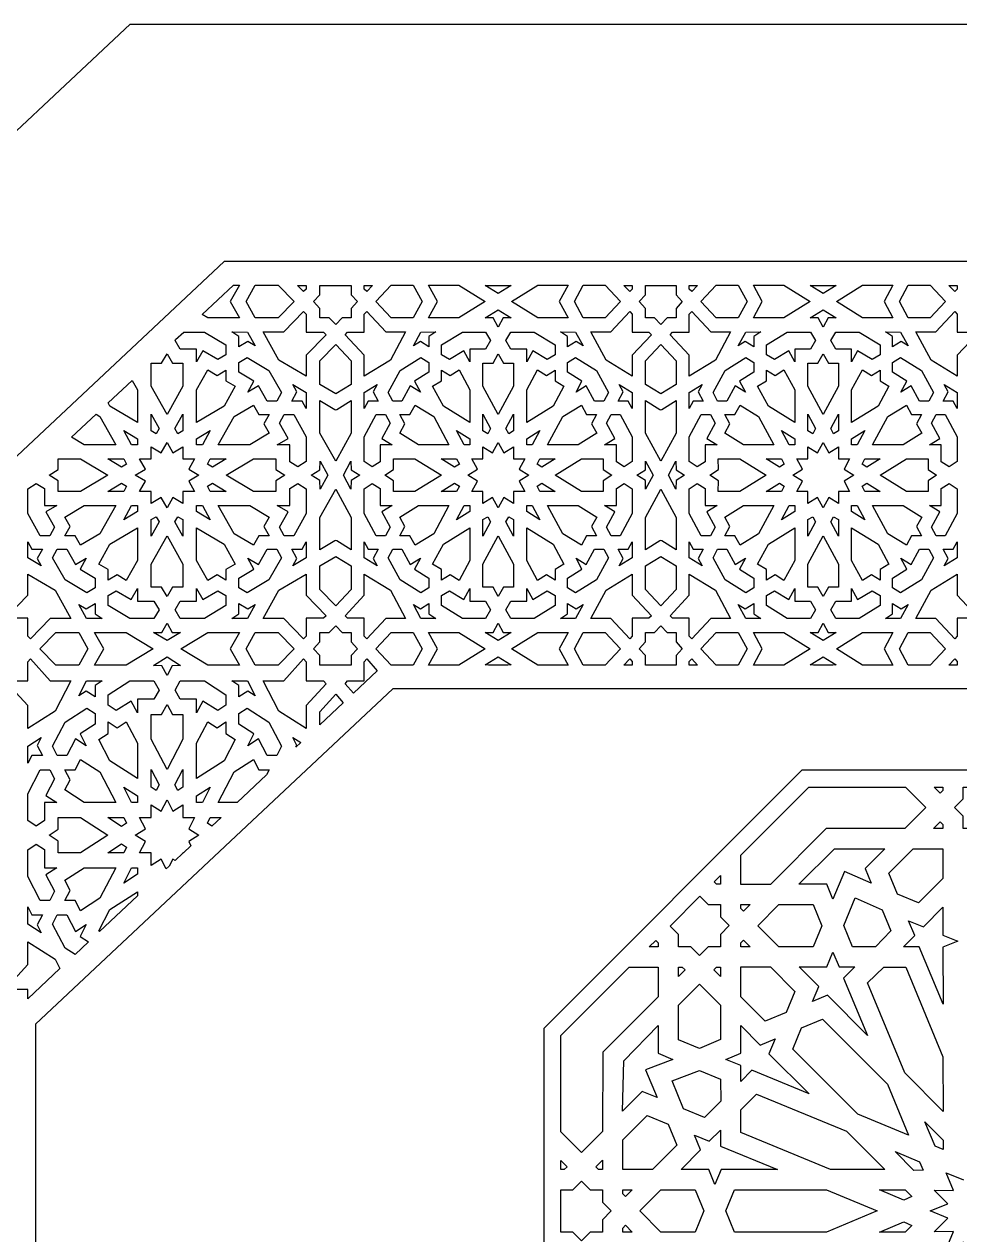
# Model space of a CAD drawing. Extents: x -340 to 340, y -250 to 250.
# Drawn here: x -202.4 to -5.2, y -5 to 250 of the extents above; entities that cross this region are included whole.
import ezdxf

# ---------------------------------------------------------------- set-up
doc = ezdxf.new("R2010")
doc.units = 0
doc.layers.add('LAYER_1', color=18, linetype='CONTINUOUS')
doc.layers.add('LAYER_10', color=174, linetype='CONTINUOUS')

msp = doc.modelspace()

# ---------------------------------------------------------------- linework, layer by layer
at = {"layer": 'LAYER_1'}
for points in [[(-340, -250), (-340, 100), (-180, 250), (340, 250), (340, -250)], [(-156.99, 195), (-158.92, 191.56), (-156.99, 188.12), (-163.63, 188.12), (-164.82, 188.84), (-158.25, 195)], [(-148.82, 195), (-145.48, 191.56), (-148.82, 188.12), (-153.65, 188.12), (-155.58, 191.56), (-153.65, 195)], [(-142.92, 194.22), (-143.46, 193.67), (-144.74, 194.99), (-142.92, 194.99)], [(-133.47, 194.99), (-133.47, 192.98), (-132.14, 191.56), (-133.47, 190.14), (-133.47, 188.13), (-135.35, 188.13), (-136.69, 186.72), (-138.07, 188.13), (-140.03, 188.13), (-140.03, 190.14), (-141.4, 191.56), (-140.03, 192.98), (-140.03, 194.99), (-138.07, 194.99), (-135.35, 194.99)], [(-130.17, 193.67), (-130.69, 194.22), (-130.69, 194.99), (-128.93, 194.99)], [(-118.49, 191.56), (-120.35, 188.12), (-125, 188.12), (-128.22, 191.56), (-125, 195), (-120.35, 195)], [(-105.22, 191.57), (-105.22, 191.56), (-105.22, 191.56), (-110.75, 188.12), (-117.14, 188.12), (-115.28, 191.56), (-117.14, 195), (-110.75, 195)], [(-100.4, 194.99), (-99.69, 194.98), (-102.44, 193.3), (-105.18, 194.98), (-104.48, 194.99)], [(-87.73, 195), (-89.59, 191.56), (-87.73, 188.12), (-94.13, 188.12), (-99.66, 191.56), (-99.66, 191.56), (-99.66, 191.57), (-94.13, 195)], [(-79.87, 195), (-76.66, 191.56), (-79.87, 188.12), (-84.53, 188.12), (-86.38, 191.56), (-84.53, 195)], [(-74.19, 194.22), (-74.71, 193.67), (-75.95, 194.99), (-74.19, 194.99)], [(-64.97, 194.99), (-64.97, 192.98), (-63.65, 191.56), (-64.97, 190.14), (-64.97, 188.13), (-66.86, 188.13), (-68.19, 186.72), (-69.53, 188.13), (-71.41, 188.13), (-71.41, 190.14), (-72.73, 191.56), (-71.41, 192.98), (-71.41, 194.99), (-69.53, 194.99), (-66.86, 194.99)], [(-61.67, 193.67), (-62.19, 194.22), (-62.19, 194.99), (-60.43, 194.99)], [(-50, 191.56), (-51.86, 188.12), (-56.51, 188.12), (-59.72, 191.56), (-56.51, 195), (-51.86, 195)], [(-36.72, 191.57), (-36.72, 191.56), (-36.72, 191.56), (-42.26, 188.12), (-48.65, 188.12), (-46.79, 191.56), (-48.65, 195), (-42.26, 195)], [(-31.2, 194.98), (-33.94, 193.3), (-36.69, 194.98), (-35.99, 194.99), (-31.9, 194.99)], [(-19.24, 195), (-21.1, 191.56), (-19.24, 188.12), (-25.63, 188.12), (-31.17, 191.56), (-31.16, 191.56), (-31.17, 191.57), (-25.63, 195)], [(-11.38, 195), (-8.16, 191.56), (-11.38, 188.12), (-16.03, 188.12), (-17.89, 191.56), (-16.03, 195)], [(-5.69, 194.22), (-6.21, 193.67), (-7.45, 194.99), (-5.69, 194.99)], [(-142.92, 188.9), (-142.92, 185.15), (-139.27, 185.15), (-138.73, 184.6), (-142.91, 180.31), (-142.91, 175.83), (-148.66, 179.25), (-151.99, 185.17), (-147.63, 185.17), (-143.46, 189.46)], [(-126.15, 185.17), (-121.96, 185.17), (-125.16, 179.25), (-130.7, 175.83), (-130.7, 180.31), (-134.72, 184.6), (-134.2, 185.15), (-130.69, 185.15), (-130.69, 188.9), (-130.17, 189.46)], [(-99.69, 188.14), (-101.39, 188.12), (-102.44, 186.18), (-103.49, 188.12), (-105.18, 188.14), (-102.44, 189.82)], [(-74.19, 188.9), (-74.19, 185.15), (-70.68, 185.15), (-70.16, 184.6), (-74.18, 180.31), (-74.18, 175.83), (-79.72, 179.25), (-82.92, 185.17), (-78.73, 185.17), (-74.71, 189.46)], [(-57.65, 185.17), (-53.46, 185.17), (-56.66, 179.25), (-62.2, 175.83), (-62.2, 180.31), (-66.22, 184.6), (-65.71, 185.15), (-62.19, 185.15), (-62.19, 188.9), (-61.67, 189.46)], [(-31.2, 188.14), (-32.9, 188.12), (-33.94, 186.18), (-34.99, 188.12), (-36.69, 188.14), (-33.94, 189.82)], [(-5.69, 188.9), (-5.69, 185.15), (-2.18, 185.15), (-1.66, 184.6), (-5.68, 180.31), (-5.68, 175.83), (-11.22, 179.25), (-14.43, 185.17), (-10.23, 185.17), (-6.21, 189.46)], [(-159.83, 182.46), (-159.83, 180.38), (-161.57, 179.34), (-164.72, 181.22), (-166.03, 178.89), (-166.03, 181.57), (-169.5, 181.57), (-170.57, 183.36), (-170.44, 183.57), (-168.74, 185.16), (-164.39, 185.16)], [(-155.32, 185.16), (-153.67, 182.24), (-155.2, 183.13), (-157.09, 182.01), (-157.09, 184.24), (-158.6, 185.17)], [(-117.05, 184.24), (-117.05, 182.01), (-118.86, 183.13), (-120.33, 182.24), (-118.75, 185.16), (-115.58, 185.17)], [(-105.1, 185.16), (-104.07, 183.36), (-105.1, 181.57), (-108.44, 181.57), (-108.44, 178.89), (-109.69, 181.22), (-112.73, 179.34), (-114.41, 180.38), (-114.41, 182.46), (-110.01, 185.16)], [(-90.47, 182.46), (-90.47, 180.38), (-92.15, 179.34), (-95.18, 181.22), (-96.44, 178.89), (-96.44, 181.57), (-99.78, 181.57), (-100.81, 183.36), (-99.77, 185.16), (-94.87, 185.16)], [(-86.13, 185.16), (-84.55, 182.24), (-86.02, 183.13), (-87.83, 182.01), (-87.83, 184.24), (-89.29, 185.17)], [(-48.55, 184.24), (-48.55, 182.01), (-50.37, 183.13), (-51.84, 182.24), (-50.26, 185.16), (-47.09, 185.17)], [(-36.61, 185.16), (-35.57, 183.36), (-36.6, 181.57), (-39.94, 181.57), (-39.94, 178.89), (-41.2, 181.22), (-44.23, 179.34), (-45.91, 180.38), (-45.91, 182.46), (-41.52, 185.16)], [(-21.97, 182.46), (-21.97, 180.38), (-23.66, 179.34), (-26.69, 181.22), (-27.95, 178.89), (-27.95, 181.57), (-31.28, 181.57), (-32.31, 183.36), (-31.28, 185.16), (-26.37, 185.16)], [(-17.63, 185.16), (-16.05, 182.24), (-17.52, 183.13), (-19.34, 182.01), (-19.34, 184.24), (-20.8, 185.17)], [(-133.46, 179.09), (-133.46, 174.13), (-136.69, 172.14), (-140.04, 174.13), (-140.03, 179.09), (-136.69, 182.53)], [(-64.97, 179.09), (-64.97, 174.13), (-68.19, 172.14), (-71.42, 174.13), (-71.41, 179.09), (-68.19, 182.53)], [(-171.11, 178.6), (-168.92, 178.61), (-168.92, 173.75), (-172.26, 167.8), (-175.6, 173.75), (-175.6, 178.61), (-173.41, 178.6), (-172.26, 180.53)], [(-150.77, 177.08), (-148.14, 172.39), (-149.14, 170.59), (-151.17, 170.59), (-152.99, 173.83), (-155.24, 172.49), (-153.94, 174.81), (-157.09, 176.68), (-157.09, 178.75), (-155.34, 179.79)], [(-117.05, 178.75), (-117.05, 176.68), (-120.08, 174.81), (-118.82, 172.49), (-120.99, 173.83), (-122.75, 170.59), (-124.69, 170.59), (-125.66, 172.39), (-123.12, 177.08), (-118.73, 179.79)], [(-101.33, 178.6), (-99.22, 178.61), (-99.22, 173.75), (-102.44, 167.8), (-105.66, 173.75), (-105.66, 178.61), (-103.54, 178.6), (-102.44, 180.53)], [(-81.75, 177.08), (-79.21, 172.39), (-80.19, 170.59), (-82.13, 170.59), (-83.88, 173.83), (-86.05, 172.49), (-84.8, 174.81), (-87.83, 176.68), (-87.83, 178.75), (-86.15, 179.79)], [(-48.55, 178.75), (-48.55, 176.68), (-51.58, 174.81), (-50.33, 172.49), (-52.5, 173.83), (-54.25, 170.59), (-56.2, 170.59), (-57.17, 172.39), (-54.63, 177.08), (-50.23, 179.79)], [(-32.84, 178.6), (-30.73, 178.61), (-30.73, 173.75), (-33.94, 167.8), (-37.16, 173.75), (-37.16, 178.61), (-35.05, 178.6), (-33.94, 180.53)], [(-13.26, 177.08), (-10.72, 172.39), (-11.69, 170.59), (-13.64, 170.59), (-15.39, 173.83), (-17.56, 172.49), (-16.31, 174.81), (-19.34, 176.68), (-19.34, 178.75), (-17.66, 179.79)], [(-161.72, 176), (-159.83, 177.13), (-159.83, 174.88), (-157.88, 173.72), (-160.24, 169.52), (-166.03, 166.09), (-166.03, 172.96), (-163.67, 177.16)], [(-108.44, 172.96), (-108.44, 166.09), (-114.01, 169.52), (-116.28, 173.72), (-114.41, 174.88), (-114.41, 177.13), (-112.58, 176), (-110.71, 177.16)], [(-92.3, 176), (-90.47, 177.13), (-90.47, 174.88), (-88.6, 173.72), (-90.87, 169.52), (-96.44, 166.09), (-96.44, 172.96), (-94.17, 177.16)], [(-39.94, 172.96), (-39.94, 166.09), (-45.51, 169.52), (-47.78, 173.72), (-45.91, 174.88), (-45.91, 177.13), (-44.09, 176), (-42.21, 177.16)], [(-23.8, 176), (-21.97, 177.13), (-21.97, 174.88), (-20.1, 173.72), (-22.37, 169.52), (-27.95, 166.09), (-27.95, 172.96), (-25.67, 177.16)], [(-178.49, 172.96), (-178.49, 166.09), (-184.28, 169.52), (-184.67, 170.23), (-179.62, 174.97)], [(-142.91, 172.41), (-142.91, 169.03), (-143.8, 170.59), (-145.98, 170.59), (-144.89, 172.53), (-145.76, 174.1)], [(-128.79, 172.53), (-127.74, 170.59), (-129.83, 170.59), (-130.7, 169.03), (-130.69, 172.41), (-127.95, 174.1)], [(-74.19, 172.41), (-74.18, 169.03), (-75.04, 170.59), (-77.14, 170.59), (-76.09, 172.53), (-76.92, 174.1)], [(-60.29, 172.53), (-59.24, 170.59), (-61.34, 170.59), (-62.2, 169.03), (-62.2, 172.41), (-59.46, 174.1)], [(-5.69, 172.41), (-5.68, 169.03), (-6.55, 170.59), (-8.64, 170.59), (-7.6, 172.53), (-8.43, 174.1)], [(-152.92, 167.78), (-150.73, 167.78), (-151.82, 165.83), (-150.7, 163.83), (-154.79, 161.4), (-161.47, 161.4), (-158.13, 167.35), (-154.04, 169.77)], [(-133.46, 163.88), (-136.69, 157.95), (-140.04, 163.88), (-140.04, 170.7), (-136.89, 168.83), (-136.69, 168.78), (-136.49, 168.83), (-133.46, 170.7)], [(-116.04, 167.35), (-112.83, 161.4), (-119.26, 161.4), (-123.2, 163.83), (-122.11, 165.83), (-123.17, 167.78), (-121.06, 167.78), (-119.98, 169.77)], [(-83.82, 167.78), (-81.71, 167.78), (-82.76, 165.83), (-81.68, 163.83), (-85.62, 161.4), (-92.05, 161.4), (-88.83, 167.35), (-84.9, 169.77)], [(-64.96, 163.88), (-68.19, 157.95), (-71.42, 163.88), (-71.42, 170.7), (-68.39, 168.83), (-68.19, 168.78), (-67.99, 168.83), (-64.97, 170.7)], [(-47.55, 167.35), (-44.33, 161.4), (-50.77, 161.4), (-54.7, 163.83), (-53.62, 165.83), (-54.67, 167.78), (-52.56, 167.78), (-51.48, 169.77)], [(-15.32, 167.78), (-13.21, 167.78), (-14.27, 165.83), (-13.18, 163.83), (-17.12, 161.4), (-23.56, 161.4), (-20.34, 167.35), (-16.41, 169.77)], [(-186.39, 167.35), (-183.05, 161.4), (-189.73, 161.4), (-192.4, 162.98), (-187.22, 167.84)], [(-173.93, 164.84), (-174.54, 163.74), (-175.6, 164.37), (-175.6, 167.82)], [(-168.92, 164.37), (-169.98, 163.74), (-170.59, 164.84), (-168.92, 167.82)], [(-142.91, 163.08), (-142.91, 157.85), (-144.66, 156.74), (-146.4, 157.84), (-146.4, 161.4), (-149.01, 161.4), (-146.75, 162.74), (-148.57, 165.98), (-147.56, 167.78), (-145.54, 167.78)], [(-126.21, 167.78), (-125.24, 165.98), (-127, 162.74), (-124.82, 161.4), (-127.33, 161.4), (-127.33, 157.84), (-129.01, 156.74), (-130.7, 157.85), (-130.7, 163.08), (-128.16, 167.78)], [(-104.04, 164.84), (-104.63, 163.74), (-105.66, 164.37), (-105.66, 167.82)], [(-99.22, 164.37), (-100.24, 163.74), (-100.83, 164.84), (-99.22, 167.82)], [(-74.18, 163.08), (-74.18, 157.85), (-75.87, 156.74), (-77.54, 157.84), (-77.54, 161.4), (-80.06, 161.4), (-77.88, 162.74), (-79.63, 165.98), (-78.66, 167.78), (-76.72, 167.78)], [(-57.72, 167.78), (-56.75, 165.98), (-58.5, 162.74), (-56.32, 161.4), (-58.84, 161.4), (-58.84, 157.84), (-60.51, 156.74), (-62.2, 157.85), (-62.2, 163.08), (-59.67, 167.78)], [(-35.55, 164.84), (-36.14, 163.74), (-37.16, 164.37), (-37.16, 167.82)], [(-30.73, 164.37), (-31.75, 163.74), (-32.34, 164.84), (-30.73, 167.82)], [(-5.69, 163.08), (-5.69, 157.85), (-7.37, 156.74), (-9.05, 157.84), (-9.05, 161.4), (-11.56, 161.4), (-9.38, 162.74), (-11.14, 165.98), (-10.17, 167.78), (-8.22, 167.78)], [(-178.49, 162.66), (-178.49, 161.4), (-179.72, 161.4), (-181.39, 164.38)], [(-164.8, 161.4), (-166.03, 161.4), (-166.03, 162.66), (-163.13, 164.38)], [(-108.44, 162.66), (-108.44, 161.4), (-109.62, 161.4), (-111.23, 164.38)], [(-95.26, 161.4), (-96.44, 161.4), (-96.44, 162.66), (-93.65, 164.38)], [(-39.94, 162.66), (-39.94, 161.4), (-41.12, 161.4), (-42.73, 164.38)], [(-26.77, 161.4), (-27.95, 161.4), (-27.95, 162.66), (-25.15, 164.38)], [(-171.04, 159.69), (-168.92, 160.95), (-168.92, 158.43), (-166.47, 158.43), (-167.69, 156.26), (-165.58, 155), (-167.69, 153.74), (-166.47, 151.57), (-168.92, 151.57), (-168.92, 149.05), (-171.04, 150.31), (-172.26, 148.13), (-173.48, 150.31), (-175.6, 149.05), (-175.6, 151.57), (-178.05, 151.57), (-176.83, 153.74), (-178.94, 155), (-176.83, 156.26), (-178.05, 158.43), (-175.6, 158.43), (-175.6, 160.95), (-173.48, 159.69), (-172.26, 161.87)], [(-101.26, 159.69), (-99.22, 160.95), (-99.22, 158.43), (-96.87, 158.43), (-98.04, 156.26), (-96, 155), (-98.04, 153.74), (-96.87, 151.57), (-99.22, 151.57), (-99.22, 149.05), (-101.26, 150.31), (-102.44, 148.13), (-103.62, 150.31), (-105.66, 149.05), (-105.66, 151.57), (-108.01, 151.57), (-106.83, 153.74), (-108.87, 155), (-106.83, 156.26), (-108.01, 158.43), (-105.66, 158.43), (-105.66, 160.95), (-103.62, 159.69), (-102.44, 161.87)], [(-32.77, 159.69), (-30.73, 160.95), (-30.73, 158.43), (-28.37, 158.43), (-29.55, 156.26), (-27.51, 155), (-29.55, 153.74), (-28.37, 151.57), (-30.73, 151.57), (-30.73, 149.05), (-32.77, 150.31), (-33.94, 148.13), (-35.12, 150.31), (-37.16, 149.05), (-37.16, 151.57), (-39.52, 151.57), (-38.34, 153.74), (-40.38, 155), (-38.34, 156.26), (-39.52, 158.43), (-37.16, 158.43), (-37.16, 160.95), (-35.12, 159.69), (-33.94, 161.87)], [(-190.51, 158.43), (-184.72, 155), (-190.51, 151.57), (-195.23, 151.57), (-195.23, 153.82), (-197.1, 155), (-195.23, 156.18), (-195.23, 158.43)], [(-181.38, 158.43), (-180.77, 157.34), (-181.83, 156.71), (-184.73, 158.43)], [(-162.69, 156.71), (-163.75, 157.34), (-163.14, 158.43), (-159.79, 158.43)], [(-149.29, 156.18), (-147.42, 155), (-149.29, 153.82), (-149.29, 151.57), (-154.01, 151.57), (-159.8, 155), (-154.01, 158.43), (-149.29, 158.43)], [(-120, 158.43), (-114.43, 155), (-120, 151.57), (-124.55, 151.57), (-124.55, 153.82), (-126.35, 155), (-124.55, 156.18), (-124.55, 158.43)], [(-111.22, 158.43), (-110.63, 157.34), (-111.65, 156.71), (-114.45, 158.43)], [(-93.22, 156.71), (-94.25, 157.34), (-93.66, 158.43), (-90.43, 158.43)], [(-80.33, 156.18), (-78.53, 155), (-80.33, 153.82), (-80.32, 151.57), (-84.87, 151.57), (-90.44, 155), (-84.87, 158.43), (-80.32, 158.43)], [(-51.51, 158.43), (-45.94, 155), (-51.51, 151.57), (-56.06, 151.57), (-56.05, 153.82), (-57.86, 155), (-56.05, 156.18), (-56.06, 158.43)], [(-42.73, 158.43), (-42.14, 157.34), (-43.16, 156.71), (-45.95, 158.43)], [(-24.73, 156.71), (-25.75, 157.34), (-25.16, 158.43), (-21.94, 158.43)], [(-11.83, 156.18), (-10.03, 155), (-11.83, 153.82), (-11.83, 151.57), (-16.38, 151.57), (-21.95, 155), (-16.38, 158.43), (-11.83, 158.43)], [(-138.37, 155), (-140.01, 152.08), (-140.03, 153.88), (-141.91, 155), (-140.03, 156.12), (-140.01, 157.92)], [(-133.47, 156.12), (-131.65, 155), (-133.47, 153.88), (-133.48, 152.08), (-135.06, 155), (-133.48, 157.92)], [(-69.82, 155), (-71.4, 152.08), (-71.41, 153.88), (-73.22, 155), (-71.41, 156.12), (-71.4, 157.92)], [(-64.97, 156.12), (-63.16, 155), (-64.97, 153.88), (-64.99, 152.08), (-66.57, 155), (-64.99, 157.92)], [(-198.12, 152.16), (-198.12, 148.6), (-195.51, 148.6), (-197.77, 147.26), (-195.95, 144.02), (-196.96, 142.22), (-198.98, 142.22), (-201.61, 146.92), (-201.61, 152.15), (-199.86, 153.26)], [(-180.77, 152.66), (-181.38, 151.57), (-184.73, 151.57), (-181.83, 153.29)], [(-159.79, 151.57), (-163.14, 151.57), (-163.75, 152.66), (-162.69, 153.29)], [(-142.91, 152.15), (-142.91, 146.92), (-145.54, 142.22), (-147.56, 142.22), (-148.57, 144.02), (-146.75, 147.26), (-149.01, 148.6), (-146.4, 148.6), (-146.4, 152.16), (-144.66, 153.26)], [(-127.33, 152.16), (-127.33, 148.6), (-124.82, 148.6), (-127, 147.26), (-125.24, 144.02), (-126.21, 142.22), (-128.16, 142.22), (-130.7, 146.92), (-130.7, 152.15), (-129.01, 153.26)], [(-110.63, 152.66), (-111.22, 151.57), (-114.45, 151.57), (-111.65, 153.29)], [(-90.43, 151.57), (-93.66, 151.57), (-94.25, 152.66), (-93.22, 153.29)], [(-74.18, 152.15), (-74.18, 146.92), (-76.72, 142.22), (-78.66, 142.22), (-79.63, 144.02), (-77.88, 147.26), (-80.06, 148.6), (-77.54, 148.6), (-77.54, 152.16), (-75.87, 153.26)], [(-58.84, 152.16), (-58.84, 148.6), (-56.32, 148.6), (-58.5, 147.26), (-56.75, 144.02), (-57.72, 142.22), (-59.67, 142.22), (-62.2, 146.92), (-62.2, 152.15), (-60.51, 153.26)], [(-42.14, 152.66), (-42.73, 151.57), (-45.95, 151.57), (-43.16, 153.29)], [(-21.94, 151.57), (-25.16, 151.57), (-25.75, 152.66), (-24.73, 153.29)], [(-5.69, 152.15), (-5.69, 146.92), (-8.22, 142.22), (-10.17, 142.22), (-11.14, 144.02), (-9.38, 147.26), (-11.56, 148.6), (-9.05, 148.6), (-9.05, 152.16), (-7.37, 153.26)], [(-133.46, 146.12), (-133.46, 139.3), (-136.49, 141.17), (-136.69, 141.22), (-136.89, 141.17), (-140.04, 139.3), (-140.04, 146.12), (-136.69, 152.05)], [(-64.96, 146.12), (-64.97, 139.3), (-67.99, 141.17), (-68.19, 141.22), (-68.39, 141.17), (-71.42, 139.3), (-71.42, 146.12), (-68.19, 152.05)], [(-186.39, 142.65), (-190.48, 140.23), (-191.6, 142.22), (-193.79, 142.22), (-192.7, 144.17), (-193.82, 146.17), (-189.73, 148.6), (-183.05, 148.6)], [(-178.49, 147.34), (-181.39, 145.62), (-179.72, 148.6), (-178.49, 148.6)], [(-164.8, 148.6), (-163.13, 145.62), (-166.03, 147.34), (-166.03, 148.6)], [(-154.79, 148.6), (-150.7, 146.17), (-151.82, 144.17), (-150.73, 142.22), (-152.92, 142.22), (-154.04, 140.23), (-158.13, 142.65), (-161.47, 148.6)], [(-116.04, 142.65), (-119.98, 140.23), (-121.06, 142.22), (-123.17, 142.22), (-122.11, 144.17), (-123.2, 146.17), (-119.26, 148.6), (-112.83, 148.6)], [(-108.44, 147.34), (-111.23, 145.62), (-109.62, 148.6), (-108.44, 148.6)], [(-95.26, 148.6), (-93.65, 145.62), (-96.44, 147.34), (-96.44, 148.6)], [(-85.62, 148.6), (-81.68, 146.17), (-82.76, 144.17), (-81.71, 142.22), (-83.82, 142.22), (-84.9, 140.23), (-88.83, 142.65), (-92.05, 148.6)], [(-47.55, 142.65), (-51.48, 140.23), (-52.56, 142.22), (-54.67, 142.22), (-53.62, 144.17), (-54.7, 146.17), (-50.77, 148.6), (-44.33, 148.6)], [(-39.94, 147.34), (-42.73, 145.62), (-41.12, 148.6), (-39.94, 148.6)], [(-26.77, 148.6), (-25.15, 145.62), (-27.95, 147.34), (-27.95, 148.6)], [(-17.12, 148.6), (-13.18, 146.17), (-14.27, 144.17), (-13.21, 142.22), (-15.32, 142.22), (-16.41, 140.23), (-20.34, 142.65), (-23.56, 148.6)], [(-173.93, 145.16), (-175.6, 142.18), (-175.6, 145.63), (-174.54, 146.26)], [(-168.92, 145.63), (-168.92, 142.18), (-170.59, 145.16), (-169.98, 146.26)], [(-104.04, 145.16), (-105.66, 142.18), (-105.66, 145.63), (-104.63, 146.26)], [(-99.22, 145.63), (-99.22, 142.18), (-100.83, 145.16), (-100.24, 146.26)], [(-35.55, 145.16), (-37.16, 142.18), (-37.16, 145.63), (-36.14, 146.26)], [(-30.73, 145.63), (-30.73, 142.18), (-32.34, 145.16), (-31.75, 146.26)], [(-178.49, 137.04), (-180.85, 132.84), (-182.8, 134), (-184.69, 132.87), (-184.69, 135.12), (-186.64, 136.28), (-184.28, 140.48), (-178.49, 143.91)], [(-160.24, 140.48), (-157.88, 136.28), (-159.83, 135.12), (-159.83, 132.87), (-161.72, 134), (-163.67, 132.84), (-166.03, 137.04), (-166.03, 143.91)], [(-108.44, 137.04), (-110.71, 132.84), (-112.58, 134), (-114.41, 132.87), (-114.41, 135.12), (-116.28, 136.28), (-114.01, 140.48), (-108.44, 143.91)], [(-90.87, 140.48), (-88.6, 136.28), (-90.47, 135.12), (-90.47, 132.87), (-92.3, 134), (-94.17, 132.84), (-96.44, 137.04), (-96.44, 143.91)], [(-39.94, 137.04), (-42.21, 132.84), (-44.09, 134), (-45.91, 132.87), (-45.91, 135.12), (-47.78, 136.28), (-45.51, 140.48), (-39.94, 143.91)], [(-22.37, 140.48), (-20.1, 136.28), (-21.97, 135.12), (-21.97, 132.87), (-23.8, 134), (-25.67, 132.84), (-27.95, 137.04), (-27.95, 143.91)], [(-200.72, 139.41), (-198.54, 139.41), (-199.63, 137.47), (-198.76, 135.9), (-201.61, 137.59), (-201.61, 140.97)], [(-168.92, 136.25), (-168.92, 131.39), (-171.11, 131.4), (-172.26, 129.47), (-173.41, 131.4), (-175.6, 131.39), (-175.6, 136.25), (-172.26, 142.2)], [(-142.91, 137.59), (-145.76, 135.9), (-144.89, 137.47), (-145.98, 139.41), (-143.8, 139.41), (-142.91, 140.97)], [(-129.83, 139.41), (-127.74, 139.41), (-128.79, 137.47), (-127.95, 135.9), (-130.69, 137.59), (-130.7, 140.97)], [(-99.22, 136.25), (-99.22, 131.39), (-101.33, 131.4), (-102.44, 129.47), (-103.54, 131.4), (-105.66, 131.39), (-105.66, 136.25), (-102.44, 142.2)], [(-74.19, 137.59), (-76.92, 135.9), (-76.09, 137.47), (-77.14, 139.41), (-75.04, 139.41), (-74.18, 140.97)], [(-61.34, 139.41), (-59.24, 139.41), (-60.29, 137.47), (-59.46, 135.9), (-62.2, 137.59), (-62.2, 140.97)], [(-30.73, 136.25), (-30.73, 131.39), (-32.84, 131.4), (-33.94, 129.47), (-35.05, 131.4), (-37.16, 131.39), (-37.16, 136.25), (-33.94, 142.2)], [(-5.69, 137.59), (-8.43, 135.9), (-7.6, 137.47), (-8.64, 139.41), (-6.55, 139.41), (-5.68, 140.97)], [(-191.53, 136.17), (-189.28, 137.51), (-190.58, 135.19), (-187.43, 133.32), (-187.43, 131.25), (-189.18, 130.21), (-193.75, 132.92), (-196.38, 137.61), (-195.38, 139.41), (-193.35, 139.41)], [(-149.14, 139.41), (-148.14, 137.61), (-150.77, 132.92), (-155.34, 130.21), (-157.09, 131.25), (-157.09, 133.32), (-153.94, 135.19), (-155.24, 137.51), (-152.99, 136.17), (-151.17, 139.41)], [(-133.46, 135.87), (-133.46, 130.91), (-136.69, 127.47), (-140.03, 130.91), (-140.04, 135.87), (-136.69, 137.86)], [(-120.99, 136.17), (-118.82, 137.51), (-120.08, 135.19), (-117.05, 133.32), (-117.05, 131.25), (-118.73, 130.21), (-123.12, 132.92), (-125.66, 137.61), (-124.69, 139.41), (-122.75, 139.41)], [(-80.19, 139.41), (-79.21, 137.61), (-81.75, 132.92), (-86.15, 130.21), (-87.83, 131.25), (-87.83, 133.32), (-84.8, 135.19), (-86.05, 137.51), (-83.88, 136.17), (-82.13, 139.41)], [(-64.97, 135.87), (-64.97, 130.91), (-68.19, 127.47), (-71.41, 130.91), (-71.42, 135.87), (-68.19, 137.86)], [(-52.5, 136.17), (-50.33, 137.51), (-51.58, 135.19), (-48.55, 133.32), (-48.55, 131.25), (-50.23, 130.21), (-54.63, 132.92), (-57.17, 137.61), (-56.2, 139.41), (-54.25, 139.41)], [(-11.69, 139.41), (-10.72, 137.61), (-13.26, 132.92), (-17.66, 130.21), (-19.34, 131.25), (-19.34, 133.32), (-16.31, 135.19), (-17.56, 137.51), (-15.39, 136.17), (-13.64, 139.41)], [(-195.86, 130.75), (-192.53, 124.83), (-196.89, 124.83), (-201.06, 120.54), (-201.6, 121.1), (-201.6, 124.85), (-205.25, 124.85), (-205.79, 125.4), (-201.61, 129.69), (-201.61, 134.17)], [(-142.91, 129.69), (-138.73, 125.4), (-139.27, 124.85), (-142.92, 124.85), (-142.92, 121.1), (-143.46, 120.54), (-147.63, 124.83), (-151.99, 124.83), (-148.66, 130.75), (-142.91, 134.17)], [(-125.16, 130.75), (-121.96, 124.83), (-126.15, 124.83), (-130.17, 120.54), (-130.69, 121.1), (-130.69, 124.85), (-134.2, 124.85), (-134.72, 125.4), (-130.7, 129.69), (-130.7, 134.17)], [(-74.18, 129.69), (-70.16, 125.4), (-70.68, 124.85), (-74.19, 124.85), (-74.19, 121.1), (-74.71, 120.54), (-78.73, 124.83), (-82.92, 124.83), (-79.72, 130.75), (-74.18, 134.17)], [(-56.66, 130.75), (-53.46, 124.83), (-57.65, 124.83), (-61.67, 120.54), (-62.19, 121.1), (-62.19, 124.85), (-65.71, 124.85), (-66.22, 125.4), (-62.2, 129.69), (-62.2, 134.17)], [(-5.68, 129.69), (-1.66, 125.4), (-2.18, 124.85), (-5.69, 124.85), (-5.69, 121.1), (-6.21, 120.54), (-10.23, 124.83), (-14.43, 124.83), (-11.22, 130.75), (-5.68, 134.17)], [(-178.49, 128.43), (-175.02, 128.43), (-173.95, 126.64), (-175.03, 124.84), (-180.13, 124.84), (-184.69, 127.54), (-184.69, 129.62), (-182.95, 130.66), (-179.8, 128.78), (-178.49, 131.11)], [(-164.72, 128.78), (-161.57, 130.66), (-159.83, 129.62), (-159.83, 127.54), (-164.39, 124.84), (-169.49, 124.84), (-170.57, 126.64), (-169.5, 128.43), (-166.03, 128.43), (-166.03, 131.11)], [(-108.44, 128.43), (-105.1, 128.43), (-104.07, 126.64), (-105.1, 124.84), (-110.01, 124.84), (-114.41, 127.54), (-114.41, 129.62), (-112.73, 130.66), (-109.69, 128.78), (-108.44, 131.11)], [(-95.18, 128.78), (-92.15, 130.66), (-90.47, 129.62), (-90.47, 127.54), (-94.87, 124.84), (-99.77, 124.84), (-100.81, 126.64), (-99.78, 128.43), (-96.44, 128.43), (-96.44, 131.11)], [(-39.94, 128.43), (-36.6, 128.43), (-35.57, 126.64), (-36.61, 124.84), (-41.52, 124.84), (-45.91, 127.54), (-45.91, 129.62), (-44.23, 130.66), (-41.2, 128.78), (-39.94, 131.11)], [(-26.69, 128.78), (-23.66, 130.66), (-21.97, 129.62), (-21.97, 127.54), (-26.37, 124.84), (-31.28, 124.84), (-32.31, 126.64), (-31.28, 128.43), (-27.95, 128.43), (-27.95, 131.11)], [(-187.43, 125.76), (-185.92, 124.83), (-189.2, 124.84), (-190.85, 127.76), (-189.32, 126.87), (-187.43, 127.99)], [(-155.2, 126.87), (-153.67, 127.76), (-155.32, 124.84), (-158.6, 124.83), (-157.09, 125.76), (-157.09, 127.99)], [(-117.05, 125.76), (-115.58, 124.83), (-118.75, 124.84), (-120.33, 127.76), (-118.86, 126.87), (-117.05, 127.99)], [(-86.02, 126.87), (-84.55, 127.76), (-86.13, 124.84), (-89.29, 124.83), (-87.83, 125.76), (-87.83, 127.99)], [(-48.55, 125.76), (-47.09, 124.83), (-50.26, 124.84), (-51.84, 127.76), (-50.37, 126.87), (-48.55, 127.99)], [(-17.52, 126.87), (-16.05, 127.76), (-17.63, 124.84), (-20.8, 124.83), (-19.34, 125.76), (-19.34, 127.99)], [(-171.17, 121.88), (-169.41, 121.86), (-172.26, 120.18), (-175.11, 121.86), (-173.35, 121.88), (-172.26, 123.82)], [(-135.35, 121.87), (-133.47, 121.87), (-133.47, 119.86), (-132.14, 118.44), (-133.47, 117.02), (-133.47, 115.01), (-135.35, 115.01), (-138.07, 115.01), (-140.03, 115.01), (-140.03, 117.02), (-141.4, 118.44), (-140.03, 119.86), (-140.03, 121.87), (-138.07, 121.87), (-136.69, 123.28)], [(-101.39, 121.88), (-99.69, 121.86), (-102.44, 120.18), (-105.18, 121.86), (-103.49, 121.88), (-102.44, 123.82)], [(-66.86, 121.87), (-64.97, 121.87), (-64.97, 119.86), (-63.65, 118.44), (-64.97, 117.02), (-64.97, 115.01), (-66.86, 115.01), (-69.53, 115.01), (-71.41, 115.01), (-71.41, 117.02), (-72.73, 118.44), (-71.41, 119.86), (-71.41, 121.87), (-69.53, 121.87), (-68.19, 123.28)], [(-32.9, 121.88), (-31.2, 121.86), (-33.94, 120.18), (-36.69, 121.86), (-34.99, 121.88), (-33.94, 123.82)], [(-188.94, 118.44), (-190.87, 115), (-195.7, 115), (-199.04, 118.44), (-195.7, 121.88), (-190.87, 121.88)], [(-175.15, 118.44), (-175.15, 118.44), (-175.15, 118.43), (-180.89, 115), (-187.53, 115), (-185.6, 118.44), (-187.53, 121.88), (-180.89, 121.88)], [(-156.99, 121.88), (-158.92, 118.44), (-156.99, 115), (-163.63, 115), (-169.37, 118.43), (-169.37, 118.44), (-169.37, 118.44), (-163.63, 121.88)], [(-148.82, 121.88), (-145.48, 118.44), (-148.82, 115), (-153.65, 115), (-155.58, 118.44), (-153.65, 121.88)], [(-118.49, 118.44), (-120.35, 115), (-125, 115), (-128.22, 118.44), (-125, 121.88), (-120.35, 121.88)], [(-105.22, 118.44), (-105.22, 118.44), (-105.22, 118.43), (-110.75, 115), (-117.14, 115), (-115.28, 118.44), (-117.14, 121.88), (-110.75, 121.88)], [(-87.73, 121.88), (-89.59, 118.44), (-87.73, 115), (-94.13, 115), (-99.66, 118.43), (-99.66, 118.44), (-99.66, 118.44), (-94.13, 121.88)], [(-79.87, 121.88), (-76.66, 118.44), (-79.87, 115), (-84.53, 115), (-86.38, 118.44), (-84.53, 121.88)], [(-50, 118.44), (-51.86, 115), (-56.51, 115), (-59.72, 118.44), (-56.51, 121.88), (-51.86, 121.88)], [(-36.72, 118.44), (-36.72, 118.44), (-36.72, 118.43), (-42.26, 115), (-48.65, 115), (-46.79, 118.44), (-48.65, 121.88), (-42.26, 121.88)], [(-19.24, 121.88), (-21.1, 118.44), (-19.24, 115), (-25.63, 115), (-31.17, 118.43), (-31.16, 118.44), (-31.17, 118.44), (-25.63, 121.88)], [(-11.38, 121.88), (-8.16, 118.44), (-11.38, 115), (-16.03, 115), (-17.89, 118.44), (-16.03, 121.88)], [(-196.89, 111.68), (-192.53, 111.68), (-195.86, 105.31), (-201.61, 101.62), (-201.61, 106.45), (-205.79, 111.07), (-205.25, 111.67), (-201.6, 111.67), (-201.6, 115.71), (-201.06, 116.3)], [(-169.41, 114.89), (-171.17, 114.86), (-172.26, 112.78), (-173.35, 114.86), (-175.11, 114.89), (-172.26, 116.7)], [(-142.92, 115.71), (-142.92, 111.67), (-139.27, 111.67), (-138.73, 111.07), (-142.91, 106.45), (-142.91, 101.62), (-148.66, 105.31), (-151.99, 111.68), (-147.63, 111.68), (-143.46, 116.3)], [(-127.95, 113.75), (-132.96, 109.05), (-134.72, 111.07), (-134.2, 111.67), (-130.69, 111.67), (-130.69, 115.71), (-130.17, 116.3)], [(-99.69, 115.02), (-100.4, 115.01), (-104.48, 115.01), (-105.18, 115.02), (-102.44, 116.7)], [(-74.19, 115.78), (-74.19, 115.01), (-75.95, 115.01), (-74.71, 116.33)], [(-60.43, 115.01), (-62.19, 115.01), (-62.19, 115.78), (-61.67, 116.33)], [(-31.2, 115.02), (-31.9, 115.01), (-35.99, 115.01), (-36.69, 115.02), (-33.94, 116.7)], [(-5.69, 115.78), (-5.69, 115.01), (-7.45, 115.01), (-6.21, 116.33)], [(-187.43, 110.69), (-187.43, 108.28), (-189.32, 109.48), (-190.85, 108.52), (-189.2, 111.67), (-185.92, 111.68)], [(-175.03, 111.68), (-173.95, 109.74), (-175.02, 107.81), (-178.49, 107.81), (-178.49, 104.92), (-179.8, 107.42), (-182.95, 105.41), (-184.69, 106.52), (-184.69, 108.76), (-180.13, 111.68)], [(-159.83, 108.76), (-159.83, 106.52), (-161.57, 105.41), (-164.72, 107.42), (-166.03, 104.92), (-166.03, 107.81), (-169.5, 107.81), (-170.57, 109.74), (-169.49, 111.68), (-164.39, 111.68)], [(-155.32, 111.67), (-153.67, 108.52), (-155.2, 109.48), (-157.09, 108.28), (-157.09, 110.69), (-158.6, 111.68)], [(-135.11, 107.03), (-140.04, 102.42), (-140.03, 105.14), (-136.69, 108.84)], [(-187.43, 104.77), (-187.43, 102.53), (-190.58, 100.52), (-189.28, 98.02), (-191.53, 99.46), (-193.35, 95.98), (-195.38, 95.98), (-196.38, 97.91), (-193.75, 102.97), (-189.18, 105.89)], [(-171.11, 104.61), (-168.92, 104.61), (-168.92, 99.38), (-172.26, 92.97), (-175.6, 99.38), (-175.6, 104.61), (-173.41, 104.61), (-172.26, 106.68)], [(-150.77, 102.97), (-148.14, 97.91), (-149.14, 95.98), (-151.17, 95.98), (-152.99, 99.46), (-155.24, 98.02), (-153.94, 100.52), (-157.09, 102.53), (-157.09, 104.77), (-155.34, 105.89)], [(-178.49, 98.52), (-178.49, 91.12), (-184.28, 94.82), (-186.64, 99.35), (-184.69, 100.59), (-184.69, 103.02), (-182.8, 101.81), (-180.85, 103.05)], [(-161.72, 101.81), (-159.83, 103.02), (-159.83, 100.59), (-157.88, 99.35), (-160.24, 94.82), (-166.03, 91.12), (-166.03, 98.52), (-163.67, 103.05)], [(-199.63, 98.06), (-198.54, 95.98), (-200.72, 95.98), (-201.61, 94.3), (-201.61, 97.94), (-198.76, 99.76)], [(-144.04, 98.66), (-145.09, 97.68), (-144.89, 98.06), (-145.76, 99.76)], [(-186.39, 92.48), (-183.05, 86.07), (-189.73, 86.07), (-193.82, 88.69), (-192.7, 90.84), (-193.79, 92.94), (-191.6, 92.94), (-190.48, 95.09)], [(-152.92, 92.94), (-150.73, 92.94), (-151.28, 91.87), (-157.47, 86.07), (-161.47, 86.07), (-158.13, 92.48), (-154.04, 95.09)], [(-196.96, 92.94), (-195.95, 91.01), (-197.77, 87.52), (-195.51, 86.07), (-198.12, 86.07), (-198.12, 82.23), (-199.86, 81.05), (-201.61, 82.24), (-201.61, 87.88), (-198.98, 92.94)], [(-173.93, 89.77), (-174.54, 88.6), (-175.6, 89.28), (-175.6, 92.99)], [(-168.92, 89.28), (-169.98, 88.6), (-170.59, 89.77), (-168.92, 92.99)], [(-178.49, 87.43), (-178.49, 86.07), (-179.72, 86.07), (-181.39, 89.29)], [(-164.8, 86.07), (-166.03, 86.07), (-166.03, 87.43), (-163.13, 89.29)], [(-12.3, 85), (-16.74, 80.56), (-33.33, 80.56), (-45.08, 68.8), (-51.34, 68.8), (-51.34, 74.92), (-36.98, 89.28), (-16.58, 89.28)], [(-8.7, 88.61), (-9.28, 88.02), (-10.54, 89.28), (-8.7, 89.28)], [(4.44, 86.85), (6.28, 85.02), (4.44, 83.16), (4.44, 80.56), (1.84, 80.56), (0.01, 78.72), (-1.83, 80.56), (-4.43, 80.56), (-4.43, 83.16), (-6.26, 85), (-4.43, 86.84), (-4.43, 89.28), (4.44, 89.28)], [(-171.04, 84.23), (-168.92, 85.58), (-168.92, 82.88), (-166.47, 82.88), (-167.69, 80.53), (-165.58, 79.17), (-167.69, 77.82), (-167.23, 76.93), (-168.78, 75.47), (-168.92, 75.47), (-168.92, 75.34), (-170.55, 73.81), (-171.04, 74.12), (-171.82, 72.62), (-172.41, 72.06), (-173.48, 74.12), (-175.6, 72.76), (-175.6, 75.47), (-178.05, 75.47), (-176.83, 77.82), (-178.94, 79.17), (-176.83, 80.53), (-178.05, 82.88), (-175.6, 82.88), (-175.6, 85.58), (-173.48, 84.23), (-172.26, 86.58)], [(-190.51, 82.88), (-184.72, 79.17), (-190.51, 75.47), (-195.23, 75.47), (-195.23, 77.9), (-197.1, 79.17), (-195.23, 80.45), (-195.23, 82.88)], [(-181.38, 82.88), (-180.77, 81.7), (-181.83, 81.02), (-184.73, 82.88)], [(-162.79, 81.09), (-163.75, 81.7), (-163.14, 82.88), (-160.88, 82.88)], [(-8.7, 81.4), (-8.7, 80.56), (-10.7, 80.56), (-9.28, 81.98)], [(-198.12, 76.12), (-198.12, 72.28), (-195.51, 72.28), (-197.77, 70.83), (-195.95, 67.34), (-196.96, 65.41), (-198.98, 65.41), (-201.61, 70.47), (-201.61, 76.11), (-199.86, 77.3)], [(-180.77, 76.65), (-181.38, 75.47), (-184.73, 75.47), (-181.83, 77.33)], [(-25.13, 72.16), (-23.84, 69.03), (-29.48, 71.53), (-31.9, 65.69), (-33.2, 68.82), (-39.06, 68.82), (-31.53, 76.29), (-20.99, 76.31)], [(-8.7, 70.01), (-13.83, 64.88), (-18.26, 66.71), (-20.1, 71.14), (-14.96, 76.29), (-8.7, 76.29)], [(-186.39, 65.87), (-190.48, 63.25), (-191.6, 65.41), (-193.79, 65.41), (-192.7, 67.51), (-193.82, 69.66), (-189.73, 72.28), (-183.05, 72.28)], [(-178.49, 70.92), (-181.39, 69.06), (-179.72, 72.28), (-178.49, 72.28)], [(-55.61, 68.81), (-56.44, 68.81), (-56.94, 69.32), (-55.61, 70.65)], [(-178.49, 66.37), (-186.46, 58.89), (-186.64, 59), (-184.28, 63.53), (-178.49, 67.23)], [(-58.21, 64.56), (-55.6, 64.55), (-55.6, 61.95), (-53.78, 60.12), (-55.6, 58.27), (-55.6, 55.67), (-58.2, 55.67), (-60.04, 53.83), (-61.88, 55.67), (-64.47, 55.67), (-64.47, 58.27), (-66.23, 60.03), (-59.96, 66.3)], [(-200.72, 62.37), (-198.54, 62.37), (-199.63, 60.29), (-198.76, 58.59), (-201.61, 60.41), (-201.61, 64.05)], [(-50.75, 63.13), (-51.34, 63.72), (-51.34, 64.54), (-49.34, 64.54)], [(-34.21, 60.1), (-36.05, 55.66), (-43.3, 55.66), (-47.73, 60.1), (-43.31, 64.53), (-36.04, 64.53)], [(-21.53, 63.45), (-19.69, 59.01), (-22.94, 55.67), (-27.75, 55.66), (-29.59, 60.11), (-27.18, 65.94)], [(-8.7, 58.13), (-5.58, 56.84), (-8.7, 55.54), (-8.69, 43.6), (-13.71, 55.64), (-17.02, 55.64), (-14.66, 58.01), (-15.95, 61.14), (-12.83, 59.84), (-8.7, 63.97)], [(-191.53, 58.89), (-189.28, 60.33), (-190.58, 57.83), (-188.81, 56.7), (-191.64, 54.04), (-193.75, 55.38), (-196.38, 60.44), (-195.38, 62.37), (-193.35, 62.37)], [(-195.86, 53.04), (-194.82, 51.06), (-201.6, 44.7), (-201.6, 46.68), (-204.4, 46.68), (-204.4, 48.59), (-205.71, 47.19), (-205.79, 47.28), (-201.61, 51.9), (-201.61, 56.73)], [(-68.75, 56.5), (-68.75, 55.67), (-70.6, 55.67), (-69.26, 57.01)], [(-49.33, 55.67), (-51.34, 55.67), (-51.34, 56.5), (-50.75, 57.08)], [(-30.61, 51.4), (-27.29, 51.4), (-29.65, 49.03), (-24.64, 36.99), (-33.07, 45.44), (-36.2, 44.14), (-34.9, 47.27), (-39.03, 51.4), (-33.19, 51.4), (-31.9, 54.53)], [(-68.75, 45.12), (-80.4, 33.46), (-80.48, 16.74), (-84.91, 12.31), (-89.28, 16.69), (-89.28, 36.98), (-74.87, 51.39), (-68.75, 51.39)], [(-63.06, 50.81), (-64.47, 49.39), (-64.47, 51.39), (-63.65, 51.39)], [(-55.61, 49.39), (-57.02, 50.81), (-56.43, 51.39), (-55.61, 51.39)], [(-39.94, 46.26), (-41.78, 41.82), (-46.2, 39.99), (-51.34, 45.13), (-51.34, 51.4), (-45.07, 51.4)], [(-16.54, 51.39), (-8.7, 32.44), (-8.65, 20.98), (-16.76, 29.1), (-24.6, 48.05), (-21.18, 51.39)], [(-55.61, 43.34), (-55.61, 36.09), (-60.04, 34.25), (-64.47, 36.08), (-64.47, 43.35), (-60.04, 47.78)], [(-68.75, 33.23), (-65.62, 31.94), (-71.38, 29.71), (-68.96, 23.87), (-72.09, 25.16), (-76.23, 21.01), (-75.96, 31.62), (-68.75, 39.1)], [(-47.22, 34.94), (-44.09, 36.24), (-45.39, 33.11), (-36.94, 24.67), (-49, 29.64), (-51.34, 27.3), (-51.34, 30.64), (-54.47, 31.94), (-51.34, 33.23), (-51.34, 39.08)], [(-20.38, 26.68), (-15.94, 15.97), (-26.65, 20.41), (-40.35, 34.12), (-38.51, 38.55), (-34.08, 40.39)], [(-55.61, 27.79), (-55.54, 23.12), (-58.95, 19.72), (-63.38, 21.55), (-65.8, 27.39), (-60.04, 29.62)], [(-29.07, 16.78), (-20.94, 8.72), (-32.41, 8.72), (-51.33, 16.56), (-51.28, 21.34), (-48, 24.62)], [(-66.65, 18.28), (-64.81, 13.84), (-69.94, 8.71), (-76.21, 8.71), (-76.21, 14.98), (-71.07, 20.12)], [(-8.63, 14.93), (-8.63, 12.93), (-10.37, 13.65), (-12.49, 18.77)], [(-55.6, 13.68), (-43.55, 8.71), (-55.48, 8.72), (-56.78, 5.59), (-58.07, 8.72), (-63.91, 8.72), (-59.78, 12.85), (-61.07, 15.97), (-57.95, 14.68), (-55.6, 17.03)], [(-87.93, 9.3), (-88.52, 8.71), (-89.28, 8.71), (-89.28, 10.64)], [(-80.48, 8.72), (-81.31, 8.72), (-81.89, 9.3), (-80.48, 10.72)], [(-13.63, 10.38), (-12.88, 8.57), (-14.82, 8.56), (-18.75, 12.5)], [(-83.08, 4.44), (-80.48, 4.44), (-80.48, 1.84), (-78.64, 0), (-78.65, 0), (-78.64, 0), (-80.48, -1.84), (-80.48, -4.44), (-83.08, -4.44), (-84.91, -6.28), (-86.75, -4.44), (-89.28, -4.44), (-89.28, 4.44), (-86.75, 4.44), (-84.91, 6.28)], [(-74.21, 4.44), (-75.62, 3.02), (-76.21, 3.61), (-76.21, 4.44)], [(-59.09, 0), (-60.92, -4.44), (-68.18, -4.44), (-72.61, 0), (-72.61, 0), (-72.61, 0), (-68.18, 4.44), (-60.92, 4.44)], [(-22.55, 0), (-22.56, 0), (-22.55, 0), (-33.25, -4.44), (-52.63, -4.44), (-54.47, 0), (-52.63, 4.44), (-33.25, 4.44)], [(-15.24, 3.03), (-16.97, 2.31), (-22.09, 4.44), (-16.65, 4.44)], [(-15.24, -3.03), (-16.65, -4.44), (-22.09, -4.44), (-16.97, -2.31)], [(-74.21, -4.44), (-76.21, -4.44), (-76.21, -3.61), (-75.62, -3.02)]]:
    msp.add_lwpolyline(points, close=True, dxfattribs=at)
msp.add_lwpolyline([(-4.37, -6.54), (-8.05, -8.07), (-6.5, -4.3), (-10.55, -4.38), (-7.71, -1.53), (-11.39, 0), (-11.39, 0), (-11.39, 0), (-7.71, 1.53), (-10.55, 4.38), (-6.5, 4.3), (-8.05, 8.07), (-4.37, 6.54)], dxfattribs=at)
at = {"layer": 'LAYER_10'}
for points in [[(-290, -200), (290, -200), (290, 200), (-160.23, 200), (-290, 78.34)], [(-200, -110), (200, -110), (200, 110), (-124.64, 110), (-200, 39.35)], [(-92.85, -38.46), (-38.46, -92.85), (38.46, -92.85), (92.85, -38.46), (92.85, 38.46), (38.46, 92.85), (-38.46, 92.85), (-92.85, 38.46)]]:
    msp.add_lwpolyline(points, close=True, dxfattribs=at)

doc.saveas('drawing.dxf')
